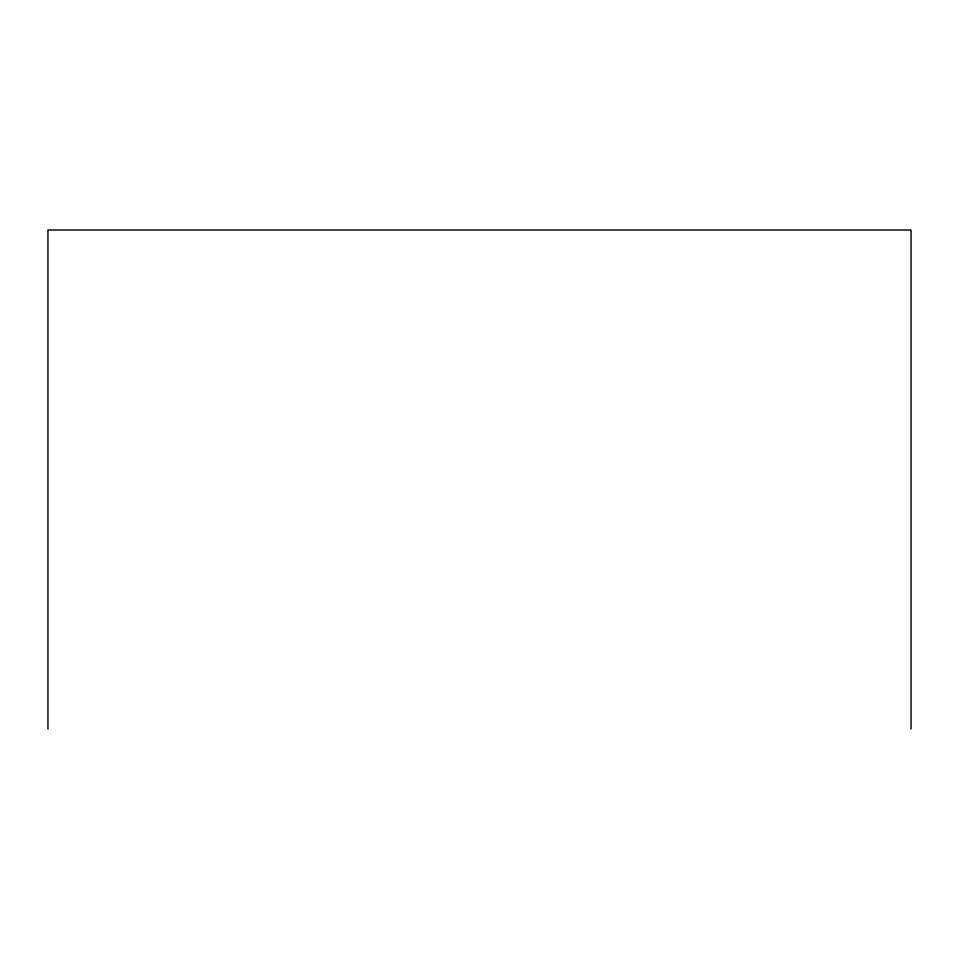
<?xml version="1.0" encoding="UTF-8"?>
<svg xmlns="http://www.w3.org/2000/svg" width="959" height="959" viewBox="0 0 959 959"><rect width="100%" height="100%" fill="white"/><g stroke="black" fill="none" stroke-linecap="round" stroke-linejoin="round"><path stroke-width="1.44" d="M911.05 728.984L911.05 230.016L47.95 230.016L47.95 728.984"/></g></svg>
